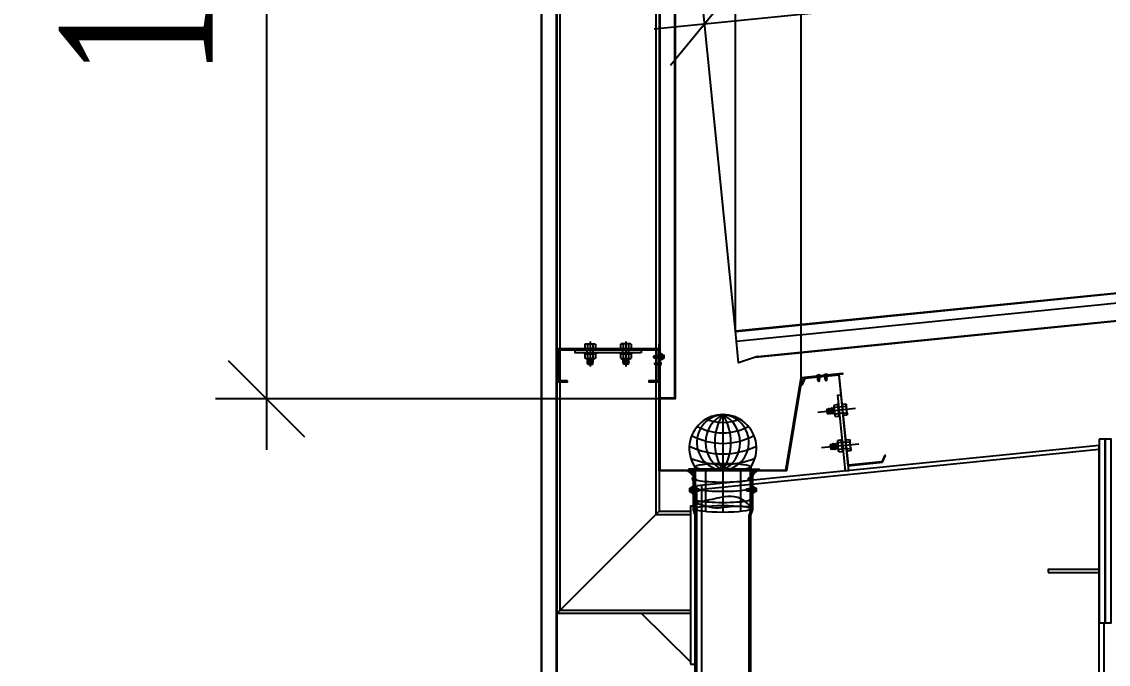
# Model space of a CAD drawing. Header units: inches. Extents: x 315041 to 662841, y -45540 to -35018.
# Drawn here: x 329958.72 to 329980.05, y -36210.3 to -36197.7 of the extents above; entities that cross this region are included whole.
import ezdxf

# ---------------------------------------------------------------- set-up
doc = ezdxf.new("R2010")
doc.units = ezdxf.units.IN
doc.header["$MEASUREMENT"] = 0
doc.linetypes.add('CENTER2', pattern=[28.575, 19.05, -3.175, 3.175, -3.175])
doc.linetypes.add('DASHED2', pattern=[9.525, 6.35, -3.175])
for name, color, linetype in [('2', 2, 'Continuous'), ('251', 251, 'Continuous'), ('2NET-VE', 8, 'Continuous'), ('3', 3, 'Continuous'), ('5', 5, 'Continuous'), ('7', 7, 'Continuous'), ('8', 8, 'Continuous'), ('DOWNPOUT', 52, 'Continuous'), ('flashing', 6, 'Continuous'), ('GIANG', 1, 'Continuous'), ('ROOFING', 4, 'Continuous'), ('STRUCTURE', 1, 'Continuous')]:
    doc.layers.add(name, color=color, linetype=linetype)
doc.styles.add('ST1', font='times.ttf', dxfattribs={"width": 0.7})
doc.dimstyles.new('100', dxfattribs={"dimtxt": 3, "dimasz": 1.5, "dimexe": 1, "dimexo": 0, "dimgap": 1, "dimtad": 1, "dimdec": 0, "dimlfac": 100, "dimzin": 0, "dimdsep": 46, "dimtxsty": 'ST1', "dimblk": 'OBLIQUE', "dimcen": 1, "dimdle": 1, "dimclrd": 8, "dimclre": 8, "dimclrt": 3, "dimadec": 0, "dimazin": 0, "dimtfac": 1, "dimtdec": 0, "dimtix": 1, "dimtmove": 1, "dimatfit": 3, "dimfxl": 0, "dimtfill": 1, "dimtolj": 1, "dimtzin": 0, "dimlwd": -1, "dimlwe": -1, "dimarcsym": 1})

# ---------------------------------------------------------------- blocks, each defined once
blk = doc.blocks.new('*U174')
at = {"layer": '251'}
h = blk.add_hatch(color=256, dxfattribs=at)
h.paths.add_polyline_path([(-0.053, -0.04), (-0.053, -0.043, -0.192582), (-0.048, -0.029, -0.192582), (-0.053, -0.014)])
h.paths.add_polyline_path([(-0.053, 0.014, -0.192582), (-0.048, 0.029, -0.192582), (-0.053, 0.043)])
h = blk.add_hatch(color=256, dxfattribs=at)
h.paths.add_polyline_path([(0.056, -0.04), (0.056, -0.043, -0.192582), (0.062, -0.029, -0.192582), (0.056, -0.014)])
h.paths.add_polyline_path([(0.056, 0.014, -0.192582), (0.062, 0.029, -0.192582), (0.056, 0.043)])
at = {"layer": '5', "linetype": 'CENTER2', "ltscale": 0.2}
blk.add_line((-0.077, 0), (0.194, 0), dxfattribs=at)
at = {"layer": '8'}
for p, q in [((-0.053, 0.04), (-0.053, -0.04)), ((-0.048, 0.058), (-0.006, 0.058)), ((-0.048, 0.029), (-0.006, 0.029)), ((0, 0.043), (0, -0.043)), ((0.044, 0.033), (0, 0.033)), ((0.044, -0.066), (0.044, 0.066)), ((0.044, 0.066), (0.056, 0.066)), ((0.056, -0.066), (0.056, 0.066)), ((0.056, 0.04), (0.056, -0.04)), ((0.062, 0.058), (0.103, 0.058)), ((0.062, 0.029), (0.103, 0.029)), ((0.109, 0.043), (0.109, -0.043)), ((0.117, 0.033), (0.109, 0.033)), ((0.121, 0.027), (0.117, 0.033)), ((0.117, 0.033), (0.117, -0.017)), ((0.117, -0.017), (0.121, 0.027)), ((0.127, 0.033), (0.121, 0.027)), ((0.131, 0.027), (0.127, 0.033)), ((0.164, 0.03), (0.161, 0.027)), ((0.169, 0.027), (0.164, 0.03)), ((0.166, -0.027), (0.167, 0)), ((0.169, 0), (0.167, 0)), ((0.167, 0), (0.169, 0)), ((0.169, 0.027), (0.169, -0.027)), ((-0.048, -0.029), (-0.006, -0.029)), ((-0.048, -0.029), (-0.006, -0.029)), ((-0.048, -0.058), (-0.006, -0.058)), ((0.044, -0.033), (0, -0.033)), ((0.044, -0.066), (0.056, -0.066)), ((0.062, -0.029), (0.103, -0.029)), ((0.062, -0.029), (0.103, -0.029)), ((0.062, -0.058), (0.103, -0.058)), ((0.12, -0.033), (0.109, -0.033)), ((0.126, -0.027), (0.12, -0.033)), ((0.16, -0.033), (0.156, -0.027)), ((0.166, -0.027), (0.16, -0.033)), ((0.166, -0.027), (0.169, -0.027))]:
    blk.add_line(p, q, dxfattribs=at)
for points in [[(0.136, -0.027), (0.13, -0.033), (0.126, -0.027), (0.131, 0.027), (0.137, 0.033), (0.141, 0.027)], [(0.146, -0.027), (0.14, -0.033), (0.136, -0.027), (0.141, 0.027), (0.147, 0.033), (0.151, 0.027)], [(0.156, -0.027), (0.15, -0.033), (0.146, -0.027), (0.151, 0.027), (0.157, 0.033), (0.161, 0.027)]]:
    blk.add_lwpolyline(points, close=True, dxfattribs=at)
for centre, start, end in [((-0.032, 0.043), 136.3972, 223.6028), ((-0.032, 0.014), 136.3972, 180), ((-0.021, 0.043), 316.3972, 43.6028), ((-0.021, 0.014), 0, 43.6028), ((0.077, 0.043), 136.3972, 223.6028), ((0.077, 0.014), 136.3972, 180), ((0.088, 0.043), 316.3972, 43.6028), ((0.088, 0.014), 0, 43.6028), ((-0.032, -0.014), 180, 223.6028), ((-0.032, -0.043), 136.3972, 223.6028), ((-0.021, -0.014), 316.3972, 0), ((-0.021, -0.043), 316.3972, 43.6028), ((0.077, -0.014), 180, 223.6028), ((0.077, -0.043), 136.3972, 223.6028), ((0.088, -0.014), 316.3972, 0), ((0.088, -0.043), 316.3972, 43.6028)]:
    blk.add_arc(centre, 0.0209, start, end, dxfattribs=at)
blk = doc.blocks.new('*U175')
at = {"layer": '251'}
h = blk.add_hatch(color=256, dxfattribs=at)
h.paths.add_polyline_path([(-0.053, -0.04), (-0.053, -0.043, -0.192582), (-0.048, -0.029, -0.192582), (-0.053, -0.014)])
h.paths.add_polyline_path([(-0.053, 0.014, -0.192582), (-0.048, 0.029, -0.192582), (-0.053, 0.043)])
h = blk.add_hatch(color=256, dxfattribs=at)
h.paths.add_polyline_path([(0.056, -0.04), (0.056, -0.043, -0.192582), (0.062, -0.029, -0.192582), (0.056, -0.014)])
h.paths.add_polyline_path([(0.056, 0.014, -0.192582), (0.062, 0.029, -0.192582), (0.056, 0.043)])
at = {"layer": '5', "linetype": 'CENTER2', "ltscale": 0.2}
blk.add_line((-0.077, 0), (0.194, 0), dxfattribs=at)
at = {"layer": '8'}
for p, q in [((-0.053, 0.04), (-0.053, -0.04)), ((-0.048, 0.058), (-0.006, 0.058)), ((-0.048, 0.029), (-0.006, 0.029)), ((0, 0.043), (0, -0.043)), ((0.044, 0.033), (0, 0.033)), ((0.044, -0.066), (0.044, 0.066)), ((0.044, 0.066), (0.056, 0.066)), ((0.056, -0.066), (0.056, 0.066)), ((0.056, 0.04), (0.056, -0.04)), ((0.062, 0.058), (0.103, 0.058)), ((0.062, 0.029), (0.103, 0.029)), ((0.109, 0.043), (0.109, -0.043)), ((0.117, 0.033), (0.109, 0.033)), ((0.121, 0.027), (0.117, 0.033)), ((0.117, 0.033), (0.117, -0.017)), ((0.117, -0.017), (0.121, 0.027)), ((0.127, 0.033), (0.121, 0.027)), ((0.131, 0.027), (0.127, 0.033)), ((0.164, 0.03), (0.161, 0.027)), ((0.169, 0.027), (0.164, 0.03)), ((0.166, -0.027), (0.167, 0)), ((0.169, 0), (0.167, 0)), ((0.167, 0), (0.169, 0)), ((0.169, 0.027), (0.169, -0.027)), ((-0.048, -0.029), (-0.006, -0.029)), ((-0.048, -0.029), (-0.006, -0.029)), ((-0.048, -0.058), (-0.006, -0.058)), ((0.044, -0.033), (0, -0.033)), ((0.044, -0.066), (0.056, -0.066)), ((0.062, -0.029), (0.103, -0.029)), ((0.062, -0.029), (0.103, -0.029)), ((0.062, -0.058), (0.103, -0.058)), ((0.12, -0.033), (0.109, -0.033)), ((0.126, -0.027), (0.12, -0.033)), ((0.16, -0.033), (0.156, -0.027)), ((0.166, -0.027), (0.16, -0.033)), ((0.166, -0.027), (0.169, -0.027))]:
    blk.add_line(p, q, dxfattribs=at)
for points in [[(0.136, -0.027), (0.13, -0.033), (0.126, -0.027), (0.131, 0.027), (0.137, 0.033), (0.141, 0.027)], [(0.146, -0.027), (0.14, -0.033), (0.136, -0.027), (0.141, 0.027), (0.147, 0.033), (0.151, 0.027)], [(0.156, -0.027), (0.15, -0.033), (0.146, -0.027), (0.151, 0.027), (0.157, 0.033), (0.161, 0.027)]]:
    blk.add_lwpolyline(points, close=True, dxfattribs=at)
for centre, start, end in [((-0.032, 0.043), 136.3972, 223.6028), ((-0.032, 0.014), 136.3972, 180), ((-0.021, 0.043), 316.3972, 43.6028), ((-0.021, 0.014), 0, 43.6028), ((0.077, 0.043), 136.3972, 223.6028), ((0.077, 0.014), 136.3972, 180), ((0.088, 0.043), 316.3972, 43.6028), ((0.088, 0.014), 0, 43.6028), ((-0.032, -0.014), 180, 223.6028), ((-0.032, -0.043), 136.3972, 223.6028), ((-0.021, -0.014), 316.3972, 0), ((-0.021, -0.043), 316.3972, 43.6028), ((0.077, -0.014), 180, 223.6028), ((0.077, -0.043), 136.3972, 223.6028), ((0.088, -0.014), 316.3972, 0), ((0.088, -0.043), 316.3972, 43.6028)]:
    blk.add_arc(centre, 0.0209, start, end, dxfattribs=at)
blk = doc.blocks.new('HFR-1')
at = {"layer": 'STRUCTURE', "color": 1, "linetype": 'Continuous'}
for p, q in [((-5.5, 0), (5.5, 0)), ((-5.2, 0.8), (-3.4, 1.5)), ((5.2, 0.8), (3.4, 1.5)), ((-2.4, -1.2), (-3, -1.6)), ((-3, -1.6), (-2.4, -1.9)), ((-2.4, -1.9), (-3, -2.3)), ((-3, -2.3), (-2.4, -2.6)), ((-2.4, -2.6), (-3, -3)), ((-3, -3), (-2.4, -3.3)), ((-2.4, -3.3), (-3, -3.7)), ((-3, -3.7), (-2.4, -4.1)), ((-2.4, -4.1), (-3, -4.4)), ((-3, -4.4), (-2.4, -4.8)), ((-2.4, -4.8), (-3, -5.1)), ((-3, -5.1), (-2.4, -5.5)), ((-2.4, -5.5), (-3, -5.8)), ((-3, -5.8), (-2.4, -6.2)), ((-2.4, -6.2), (-3, -6.6)), ((-3, -6.6), (-2.4, -6.9)), ((-2.4, -6.9), (-3, -7.3)), ((-3, -7.3), (-2.4, -7.6)), ((-2.4, -7.6), (-3, -8)), ((-3, -8), (-2.4, -8.3)), ((-2.4, -8.3), (-3, -8.7)), ((-3, -8.7), (-2.4, -9)), ((-2.4, -9), (-3, -9.4)), ((-3, -9.4), (-2.4, -9.7)), ((-2.4, -9.7), (-3, -10.1)), ((-3, -10.1), (-2.4, -10.5)), ((-2.4, -10.5), (-3, -10.8)), ((-3, -10.8), (-2.4, -11.2)), ((-2.4, -11.2), (-3, -11.5)), ((-3, -11.5), (-2.4, -11.9)), ((-2.9, -1.6), (2.9, -1.4)), ((-2.9, -2.3), (2.9, -2.1)), ((-2.9, -3), (2.9, -2.8)), ((-2.9, -3.7), (2.9, -3.6)), ((-2.9, -4.4), (2.9, -4.3)), ((-2.9, -5.1), (2.9, -5)), ((-2.9, -5.9), (2.9, -5.7)), ((-2.9, -6.6), (2.9, -6.4)), ((-2.9, -7.3), (2.9, -7.1)), ((-2.9, -8), (2.9, -7.8)), ((-2.9, -8.7), (2.9, -8.5)), ((-2.9, -9.4), (2.9, -9.2)), ((-2.9, -10.1), (1.5, -10)), ((-2.9, -10.8), (1.3, -10.7)), ((-2.9, -11.5), (0.9, -11.4)), ((-2.5, -17.4), (-2.5, -11.8)), ((-2.5, -17.4), (-2, -16.7)), ((-2.5, -17.4), (-0.2, -19.7)), ((2.4, -1.1), (-2.4, -1.2)), ((2.4, -1.8), (-2.4, -1.9)), ((-2.4, -1.9), (2.4, -1.8)), ((-2.4, -2.6), (2.4, -2.5)), ((2.4, -2.5), (-2.4, -2.6)), ((-2.4, -3.3), (2.4, -3.2)), ((2.4, -3.2), (-2.4, -3.3)), ((-2.4, -4.1), (2.4, -3.9)), ((2.4, -3.9), (-2.4, -4.1)), ((-2.4, -4.8), (2.4, -4.6)), ((2.4, -4.6), (-2.4, -4.8)), ((-2.4, -5.5), (2.4, -5.3)), ((2.4, -5.3), (-2.4, -5.5)), ((-2.4, -6.2), (2.4, -6)), ((2.4, -6), (-2.4, -6.2)), ((-2.4, -6.9), (2.4, -6.8)), ((2.4, -6.8), (-2.4, -6.9)), ((-2.4, -7.6), (2.4, -7.5)), ((2.4, -7.5), (-2.4, -7.6)), ((-2.4, -8.3), (2.4, -8.2)), ((2.4, -8.2), (-2.4, -8.3)), ((-2.4, -9), (2.4, -8.9)), ((2.4, -8.9), (-2.4, -9)), ((-2.4, -9.7), (2.4, -9.6)), ((2.4, -9.6), (-2.4, -9.7)), ((1.4, -10.3), (-2.4, -10.5)), ((-2.4, -10.5), (1.4, -10.3)), ((-2.4, -11.2), (1.1, -11.1)), ((1.1, -11.1), (-2.4, -11.2)), ((-2.4, -11.9), (0.4, -11.8)), ((-1, -16.7), (0.2, -19.7)), ((0.1, -19.4), (1.2, -17.3)), ((0.2, -19.7), (2.5, -17.4)), ((1.6, -16.1), (2.3, -10.2)), ((2.2, -10), (2.9, -10)), ((2.2, -11), (2.4, -11)), ((2.4, -11), (2.2, -11)), ((2.2, -11.4), (2.9, -11.4)), ((2.2, -11.7), (2.4, -11.7)), ((2.4, -10.3), (2.3, -10.3)), ((2.3, -10.3), (2.4, -10.3)), ((2.3, -10.7), (2.9, -10.7)), ((2.9, -1.4), (2.4, -1.1)), ((2.4, -1.8), (2.9, -1.4)), ((2.9, -2.1), (2.4, -1.8)), ((2.4, -2.5), (2.9, -2.1)), ((2.9, -2.8), (2.4, -2.5)), ((2.4, -3.2), (2.9, -2.8)), ((2.9, -3.6), (2.4, -3.2)), ((2.4, -3.9), (2.9, -3.6)), ((2.9, -4.3), (2.4, -3.9)), ((2.4, -4.6), (2.9, -4.3)), ((2.9, -5), (2.4, -4.6)), ((2.4, -5.3), (2.9, -5)), ((2.9, -5.7), (2.4, -5.3)), ((2.4, -6), (2.9, -5.7)), ((2.9, -6.4), (2.4, -6)), ((2.4, -6.8), (2.9, -6.4)), ((2.9, -7.1), (2.4, -6.8)), ((2.4, -7.5), (2.9, -7.1)), ((2.9, -7.8), (2.4, -7.5)), ((2.4, -8.2), (2.9, -7.8)), ((2.9, -8.5), (2.4, -8.2)), ((2.4, -8.9), (2.9, -8.5)), ((2.9, -9.2), (2.4, -8.9)), ((2.4, -9.6), (2.9, -9.2)), ((2.9, -10), (2.4, -9.6)), ((2.4, -10.3), (2.9, -10)), ((2.9, -10.7), (2.4, -10.3)), ((2.4, -11), (2.9, -10.7)), ((2.9, -11.4), (2.4, -11)), ((2.4, -11.7), (2.9, -11.4)), ((2.5, -17.4), (2.5, -11.7))]:
    blk.add_line(p, q, dxfattribs=at)
at = {"layer": 'STRUCTURE', "color": 1, "linetype": 'Continuous', "ltscale": 8}
for p in [(-3.4, 1.5), (3.4, 1.5)]:
    blk.add_line(p, (0, 1.5), dxfattribs=at)
at = {"layer": 'STRUCTURE', "color": 1, "linetype": 'DASHED2'}
for p in [(-1.9, 1.5), (1.9, 1.5)]:
    blk.add_line(p, (0, 0), dxfattribs=at)
at = {"layer": 'STRUCTURE', "color": 1, "linetype": 'Continuous', "ltscale": 8}
for centre, start, end in [((-4.7, 0.2), 130.41, 194.8062), ((4.7, 0.2), 345.1938, 49.59)]:
    blk.add_arc(centre, 0.801, start, end, dxfattribs=at)
at = {"layer": 'STRUCTURE', "color": 1, "linetype": 'Continuous'}
for centre, radius, start, end in [((-7.3, -9), 9.14, 58.065, 78.8402), ((5.1, -3.8), 3.83, 84.2039, 134.3621), ((-1.5, -17.1), 0.59, 34.2302, 144.5641), ((0, -19.4), 0.331, 231.6348, 305.4287), ((-0.5, -10.1), 1.93, 296.6041, 355.3922), ((-0.6, -16), 2.2, 324.0048, 357.8268), ((1.9, -10.3), 0.444, 15.9762, 172.6971)]:
    blk.add_arc(centre, radius, start, end, dxfattribs=at)
blk = doc.blocks.new('Short_Self_drilling')
at = {"layer": 'STRUCTURE', "color": 1, "linetype": 'Continuous'}
for p, q in [((6.4, 1.7), (-6.4, 1.7)), ((5.1, 3.8), (-5.1, 3.8)), ((-2.6, 2.9), (-5.1, 2.9)), ((-3.4, 3.8), (-3.4, 6.8)), ((3, 7.2), (-3, 7.2)), ((2.6, 2.9), (-2.6, 2.9)), ((-2.1, 2.8), (-2.1, 2.9)), ((6.3, 0), (0, 0)), ((2.2, 2.8), (2.2, 2.9)), ((2.2, -0.5), (2.2, 0)), ((5.1, 2.9), (2.6, 2.9)), ((3.4, 3.8), (3.4, 6.8)), ((3, -1.2), (-2.7, -0.2)), ((3, -2.7), (-2.7, -1.8)), ((3, -4.2), (-2.7, -3.3)), ((3, -5.8), (-2.7, -4.8)), ((3, -7.3), (-2.7, -6.3)), ((-1.9, -8), (-2.7, -7.9)), ((-2.1, -1.4), (-2.1, -0.9)), ((-2.1, -2.9), (-2.1, -2.4)), ((-2.1, -4.4), (-2.1, -3.9)), ((-2.1, -6), (-2.1, -5.4)), ((-2.1, -7.5), (-2.1, -7)), ((-2.1, -12.3), (-2.1, -8.5)), ((3, -8.8), (-1.1, -8.1)), ((2.1, -12.3), (2.1, -9.1)), ((2.2, -2), (2.2, -1.5)), ((2.2, -3.6), (2.2, -3)), ((2.2, -5.1), (2.2, -4.6)), ((2.2, -6.6), (2.2, -6.1)), ((2.2, -8.1), (2.2, -7.6))]:
    blk.add_line(p, q, dxfattribs=at)
blk.add_lwpolyline([(6.4, 1.3), (6.4, 1.7), (2.1, 2.8), (-2.1, 2.8), (-6.4, 1.7), (-6.4, 1.3)], close=True, dxfattribs=at)
for points in [[(-6.4, 1.3, -0.088869), (-6.3, 0), (0, 0)], [(-0.1, 3.8), (-0.3, 6.2, 0.338878), (-3.1, 6.2), (-3.3, 3.8)], [(3.3, 3.8), (3.1, 6.2, 0.338878), (0.3, 6.2), (0.1, 3.8)], [(2.1, -12.3), (0.2, -14.2, -0.333596), (-0.2, -14.2), (-2.1, -12.3)], [(-0.1, -14), (-1, -12.2, -0.148657), (-1.4, -11.2), (-2, -7.7, -0.815006), (-1.2, -7.8, 0.150833), (-0.8, -8.7)], [(2.1, -12.3), (1.7, -11.7, 0.52242), (0.9, -11.7), (-0.2, -14.2)]]:
    blk.add_lwpolyline(points, format="xyb", dxfattribs=at)
for points in [[(3, -1.2), (2.2, -1.5), (-2.1, -0.8), (-2.7, -0.2), (-2.4, 0)], [(3, -2.7), (2.2, -3), (-2.1, -2.4), (-2.7, -1.8), (-2.1, -1.4), (2.2, -2), (3, -2.7)], [(3, -4.2), (2.2, -4.6), (-2.1, -3.9), (-2.7, -3.3), (-2.1, -2.9), (2.2, -3.6), (3, -4.2)], [(3, -5.8), (2.2, -6.1), (-2.1, -5.4), (-2.7, -4.8), (-2.1, -4.4), (2.2, -5.1), (3, -5.8)], [(3, -7.3), (2.2, -7.6), (-2.1, -7), (-2.7, -6.3), (-2.1, -6), (2.2, -6.6), (3, -7.3)], [(-1.8, -8.5), (-2.1, -8.5), (-2.7, -7.9), (-2.1, -7.5), (-1.8, -7.5)], [(-1.3, -7.6), (2.2, -8.1), (3, -8.8)], [(-1.2, 0), (2.2, -0.5), (3, -1.2)], [(3, -8.8), (2.2, -9.1), (-0.8, -8.7)]]:
    blk.add_lwpolyline(points, dxfattribs=at)
for centre, radius, start, end in [((-5, 3.3), 0.455, 109.7949, 250.2674), ((-3, 6.8), 0.429, 90.0311, 180.0311), ((3, 6.8), 0.429, 0.0311, 90.0311), ((5.1, 3.3), 0.435, 279.7276, 80.3347), ((10, 0.2), 3.74, 162.2963, 182.6103)]:
    blk.add_arc(centre, radius, start, end, dxfattribs=at)
blk = doc.blocks.new('_Oblique')
at = {"color": 0, "linetype": 'ByBlock', "lineweight": -2}
blk.add_line((-0.5, -0.5), (0.5, 0.5), dxfattribs=at)
blk = doc.blocks.new('*D352')
at = {"color": 8, "linetype": 'Continuous', "transparency": 16777216}
for p, q in [((330004.773, -36200.56), (330004.071, -36193.538)), ((329971.135, -36197.839), (330005.165, -36194.434)), ((329972.733, -36203.765), (329972.031, -36196.744))]:
    blk.add_line(p, q, dxfattribs=at)
at = {"layer": 'Defpoints', "color": 0, "transparency": 16777216}
for p in [(330004.17, -36194.533), (330004.773, -36200.56), (329972.733, -36203.765)]:
    blk.add_point(p, dxfattribs=at)
at = {"color": 8, "transparency": 16777216, "xscale": 1.5, "yscale": 1.5, "zscale": 1.5}
for p, rotation in [((330004.17, -36194.533), 5.713737269101407), ((329972.13, -36197.739), 185.7137372691014)]:
    blk.add_blockref('_Oblique', p, dxfattribs=dict(at, rotation=rotation))
at = {"color": 3, "transparency": 16777216, "insert": (329987.899, -36193.623), "char_height": 3, "attachment_point": 5, "rotation": 5.7137, "style": 'ST1', "bg_fill": 3, "box_fill_scale": 1.25, "bg_fill_color": 256, "bg_fill_true_color": 13158600, "bg_fill_transparency": 1019152}
blk.add_mtext('\\A1;3220', dxfattribs=at)
blk = doc.blocks.new('*D359')
at = {"color": 8, "linetype": 'Continuous', "transparency": 16777216}
for p, q in [((329963.523, -36185.097), (329963.523, -36206.095)), ((329971.398, -36186.097), (329962.523, -36186.097)), ((329971.398, -36205.095), (329962.523, -36205.095))]:
    blk.add_line(p, q, dxfattribs=at)
at = {"layer": 'Defpoints', "color": 0, "transparency": 16777216}
for p in [(329971.398, -36186.097), (329963.523, -36205.095), (329971.398, -36205.095)]:
    blk.add_point(p, dxfattribs=at)
at = {"color": 8, "transparency": 16777216, "xscale": 1.5, "yscale": 1.5, "zscale": 1.5}
for p, rotation in [((329963.523, -36186.097), 90), ((329963.523, -36205.095), 270)]:
    blk.add_blockref('_Oblique', p, dxfattribs=dict(at, rotation=rotation))
at = {"color": 3, "transparency": 16777216, "insert": (329960.992, -36195.596), "char_height": 3, "attachment_point": 5, "rotation": 90, "style": 'ST1', "bg_fill": 3, "box_fill_scale": 1.25, "bg_fill_color": 256, "bg_fill_true_color": 13158600, "bg_fill_transparency": 16678564}
blk.add_mtext('\\A1;1900', dxfattribs=at)
blk = doc.blocks.new('*U235')
at = {"layer": '2NET-VE', "ltscale": 0.5}
for p, q in [((0, 8.3), (9.5, 8.3)), ((22.9, 7.4), (22.9, 7.4)), ((0, -8.3), (9.5, -8.3)), ((22.9, -7.4), (22.9, -7.4))]:
    blk.add_line(p, q, dxfattribs=at)
at = {"layer": '7', "linetype": 'Continuous'}
for p, q in [((21.9, 6.4), (23.1, 7.7)), ((22.3, -6.4), (23.8, 6.4)), ((23.1, 7.7), (23.8, 6.4)), ((23.8, 6.4), (25.1, 7.7)), ((24.3, -6.4), (25.8, 6.4)), ((25.1, 7.7), (25.8, 6.4)), ((25.8, 6.4), (27, 7.7)), ((26.2, -6.4), (27.7, 6.4)), ((27, 7.7), (27.7, 6.4)), ((27.7, 6.4), (28.9, 7.7)), ((28.1, -6.4), (29.6, 6.4)), ((28.9, 7.7), (29.6, 6.4)), ((29.6, 6.4), (30.9, 7.7)), ((30.1, -6.4), (31.6, 6.4)), ((30.1, -6.4), (31.6, 6.4)), ((30.9, 7.7), (31.6, 6.4)), ((31.6, 6.4), (32.8, 7.7)), ((32, -6.4), (33.5, 6.4)), ((32.8, 7.7), (33.5, 6.4)), ((33.5, 6.4), (34.7, 7.7)), ((33.9, -6.4), (35.4, 6.4)), ((33.9, -6.4), (35.4, 6.4)), ((33.9, -6.4), (35.4, 6.4)), ((34.7, 7.7), (35.4, 6.4)), ((35.4, 6.4), (36.7, 7.7)), ((35.9, -6.4), (37.4, 6.4)), ((36.7, 7.7), (37.4, 6.4)), ((41.9, 6.4), (37.4, 6.4)), ((41.9, 6.4), (41.9, -6.4)), ((22.1, -6.4), (21.7, -6.4)), ((22.3, -6.4), (21.9, -6.4)), ((22.3, -6.4), (23.1, -7.7)), ((23.1, -7.7), (24.3, -6.4)), ((24.3, -6.4), (25, -7.7)), ((25, -7.7), (26.2, -6.4)), ((26.2, -6.4), (26.9, -7.7)), ((26.9, -7.7), (28.1, -6.4)), ((28.1, -6.4), (28.9, -7.7)), ((28.9, -7.7), (30.1, -6.4)), ((30.1, -6.4), (30.8, -7.7)), ((30.8, -7.7), (32, -6.4)), ((32, -6.4), (32.7, -7.7)), ((32.7, -7.7), (33.9, -6.4)), ((33.9, -6.4), (34.7, -7.7)), ((34.7, -7.7), (35.9, -6.4)), ((35.9, -6.4), (41.9, -6.4))]:
    blk.add_line(p, q, dxfattribs=at)
at = {"layer": '8', "linetype": 'Continuous'}
for p, q in [((-10.2, 8.8), (-10.2, 11.9)), ((-10.2, -11.9), (-10.2, 11.9)), ((-0.9, 14.9), (-9.3, 14.9)), ((-1.4, 8.8), (-8.9, 8.8)), ((0, 8.8), (0, 11.9)), ((0, -11.9), (0, 11.9)), ((9.5, -17.6), (9.5, 17.6)), ((9.5, 17.6), (11.4, 17.6)), ((11.4, -17.6), (11.4, 17.6)), ((11.4, 8.8), (11.4, 11.9)), ((11.4, -11.9), (11.4, 11.9)), ((12.3, 14.9), (20.7, 14.9)), ((12.8, 8.8), (20.3, 8.8)), ((21.7, 8.8), (21.7, 11.9)), ((21.7, -11.9), (21.7, 11.9)), ((-10.2, -8.8), (-10.2, -11.9)), ((-9.3, -14.9), (-0.9, -14.9)), ((-1.4, -8.8), (-8.9, -8.8)), ((0, -8.8), (0, -11.9)), ((9.5, -17.6), (11.4, -17.6)), ((11.4, -8.8), (11.4, -11.9)), ((20.7, -14.9), (12.3, -14.9)), ((12.8, -8.8), (20.3, -8.8)), ((21.7, -8.8), (21.7, -11.9))]:
    blk.add_line(p, q, dxfattribs=at)
at = {"layer": '8', "ltscale": 10}
blk.add_line((-32.8, 0), (65.5, 0), dxfattribs=at)
at = {"layer": '8', "linetype": 'Continuous'}
for centre, radius, start, end in [((-4.7, 11.9), 5.58, 146.602, 180), ((-6.1, 11.9), 4.1, 180, 228.5476), ((-6.1, 5.7), 4.1, 131.4524, 180), ((-4.1, 11.9), 4.1, 311.4524, 0), ((-4.1, 5.7), 4.1, 0, 48.5476), ((-5.6, 11.9), 5.58, 0, 33.398), ((17, 11.9), 5.58, 146.602, 180), ((15.5, 11.9), 4.1, 180, 228.5476), ((15.5, 5.7), 4.1, 131.4524, 180), ((17.6, 11.9), 4.1, 311.4524, 0), ((17.6, 5.7), 4.1, 0, 48.5476), ((16.1, 11.9), 5.58, 0, 33.398), ((-6.1, -5.7), 4.1, 180, 228.5476), ((-6.1, -11.9), 4.1, 131.4524, 180), ((-4.7, -11.9), 5.58, 180, 213.398), ((-4.1, -5.7), 4.1, 311.4524, 0), ((-4.1, -11.9), 4.1, 0, 48.5476), ((-5.6, -11.9), 5.58, 326.602, 0), ((15.5, -5.7), 4.1, 180, 228.5476), ((15.5, -11.9), 4.1, 131.4524, 180), ((17, -11.9), 5.58, 180, 213.398), ((17.6, -5.7), 4.1, 311.4524, 0), ((17.6, -11.9), 4.1, 0, 48.5476), ((16.1, -11.9), 5.58, 326.602, 0)]:
    blk.add_arc(centre, radius, start, end, dxfattribs=at)
blk = doc.blocks.new('*U234')
at = {"layer": '2NET-VE', "ltscale": 0.5}
for p, q in [((0, 8.3), (9.5, 8.3)), ((22.9, 7.4), (22.9, 7.4)), ((0, -8.3), (9.5, -8.3)), ((22.9, -7.4), (22.9, -7.4))]:
    blk.add_line(p, q, dxfattribs=at)
at = {"layer": '7', "linetype": 'Continuous'}
for p, q in [((21.9, 6.4), (23.1, 7.7)), ((22.3, -6.4), (23.8, 6.4)), ((23.1, 7.7), (23.8, 6.4)), ((23.8, 6.4), (25.1, 7.7)), ((24.3, -6.4), (25.8, 6.4)), ((25.1, 7.7), (25.8, 6.4)), ((25.8, 6.4), (27, 7.7)), ((26.2, -6.4), (27.7, 6.4)), ((27, 7.7), (27.7, 6.4)), ((27.7, 6.4), (28.9, 7.7)), ((28.1, -6.4), (29.6, 6.4)), ((28.9, 7.7), (29.6, 6.4)), ((29.6, 6.4), (30.9, 7.7)), ((30.1, -6.4), (31.6, 6.4)), ((30.1, -6.4), (31.6, 6.4)), ((30.9, 7.7), (31.6, 6.4)), ((31.6, 6.4), (32.8, 7.7)), ((32, -6.4), (33.5, 6.4)), ((32.8, 7.7), (33.5, 6.4)), ((33.5, 6.4), (34.7, 7.7)), ((33.9, -6.4), (35.4, 6.4)), ((33.9, -6.4), (35.4, 6.4)), ((33.9, -6.4), (35.4, 6.4)), ((34.7, 7.7), (35.4, 6.4)), ((35.4, 6.4), (36.7, 7.7)), ((35.9, -6.4), (37.4, 6.4)), ((36.7, 7.7), (37.4, 6.4)), ((41.9, 6.4), (37.4, 6.4)), ((41.9, 6.4), (41.9, -6.4)), ((22.1, -6.4), (21.7, -6.4)), ((22.3, -6.4), (21.9, -6.4)), ((22.3, -6.4), (23.1, -7.7)), ((23.1, -7.7), (24.3, -6.4)), ((24.3, -6.4), (25, -7.7)), ((25, -7.7), (26.2, -6.4)), ((26.2, -6.4), (26.9, -7.7)), ((26.9, -7.7), (28.1, -6.4)), ((28.1, -6.4), (28.9, -7.7)), ((28.9, -7.7), (30.1, -6.4)), ((30.1, -6.4), (30.8, -7.7)), ((30.8, -7.7), (32, -6.4)), ((32, -6.4), (32.7, -7.7)), ((32.7, -7.7), (33.9, -6.4)), ((33.9, -6.4), (34.7, -7.7)), ((34.7, -7.7), (35.9, -6.4)), ((35.9, -6.4), (41.9, -6.4))]:
    blk.add_line(p, q, dxfattribs=at)
at = {"layer": '8', "linetype": 'Continuous'}
for p, q in [((-10.2, 8.8), (-10.2, 11.9)), ((-10.2, -11.9), (-10.2, 11.9)), ((-0.9, 14.9), (-9.3, 14.9)), ((-1.4, 8.8), (-8.9, 8.8)), ((0, 8.8), (0, 11.9)), ((0, -11.9), (0, 11.9)), ((9.5, -17.6), (9.5, 17.6)), ((9.5, 17.6), (11.4, 17.6)), ((11.4, -17.6), (11.4, 17.6)), ((11.4, 8.8), (11.4, 11.9)), ((11.4, -11.9), (11.4, 11.9)), ((12.3, 14.9), (20.7, 14.9)), ((12.8, 8.8), (20.3, 8.8)), ((21.7, 8.8), (21.7, 11.9)), ((21.7, -11.9), (21.7, 11.9)), ((-10.2, -8.8), (-10.2, -11.9)), ((-9.3, -14.9), (-0.9, -14.9)), ((-1.4, -8.8), (-8.9, -8.8)), ((0, -8.8), (0, -11.9)), ((9.5, -17.6), (11.4, -17.6)), ((11.4, -8.8), (11.4, -11.9)), ((20.7, -14.9), (12.3, -14.9)), ((12.8, -8.8), (20.3, -8.8)), ((21.7, -8.8), (21.7, -11.9))]:
    blk.add_line(p, q, dxfattribs=at)
at = {"layer": '8', "ltscale": 10}
blk.add_line((-32.8, 0), (65.5, 0), dxfattribs=at)
at = {"layer": '8', "linetype": 'Continuous'}
for centre, radius, start, end in [((-4.7, 11.9), 5.58, 146.602, 180), ((-6.1, 11.9), 4.1, 180, 228.5476), ((-6.1, 5.7), 4.1, 131.4524, 180), ((-4.1, 11.9), 4.1, 311.4524, 0), ((-4.1, 5.7), 4.1, 0, 48.5476), ((-5.6, 11.9), 5.58, 0, 33.398), ((17, 11.9), 5.58, 146.602, 180), ((15.5, 11.9), 4.1, 180, 228.5476), ((15.5, 5.7), 4.1, 131.4524, 180), ((17.6, 11.9), 4.1, 311.4524, 0), ((17.6, 5.7), 4.1, 0, 48.5476), ((16.1, 11.9), 5.58, 0, 33.398), ((-6.1, -5.7), 4.1, 180, 228.5476), ((-6.1, -11.9), 4.1, 131.4524, 180), ((-4.7, -11.9), 5.58, 180, 213.398), ((-4.1, -5.7), 4.1, 311.4524, 0), ((-4.1, -11.9), 4.1, 0, 48.5476), ((-5.6, -11.9), 5.58, 326.602, 0), ((15.5, -5.7), 4.1, 180, 228.5476), ((15.5, -11.9), 4.1, 131.4524, 180), ((17, -11.9), 5.58, 180, 213.398), ((17.6, -5.7), 4.1, 311.4524, 0), ((17.6, -11.9), 4.1, 0, 48.5476), ((16.1, -11.9), 5.58, 326.602, 0)]:
    blk.add_arc(centre, radius, start, end, dxfattribs=at)
blk = doc.blocks.new('XM150')
at = {"layer": '2', "ltscale": 0.015}
for p, q in [((68.9, 180), (0.9, 180)), ((0.9, 1.1), (0.9, 180)), ((2, 178.9), (2, 0)), ((2, 178.9), (68.3, 178.9)), ((75.4, 166.5), (68.3, 178.9)), ((68.9, 180), (76.4, 167)), ((76.4, 167), (75.4, 166.5)), ((-73.5, 13), (-72.5, 13.5)), ((-66, 0), (-73.5, 13)), ((-72.5, 13.5), (-65.4, 1.1)), ((2, 0), (-66, 0)), ((-65.4, 1.1), (0.9, 1.1))]:
    blk.add_line(p, q, dxfattribs=at)
at = {"layer": '5'}
blk.add_lwpolyline([(8, -10), (8, 140), (2, 140), (2, -10), (8, -10)], close=True, dxfattribs=at)
at = {"layer": 'GIANG', "xscale": 0.7499999999999999, "yscale": 0.7499999999999999, "zscale": 0.7499999999999999}
for name, p in [('*U235', (0.9, 110)), ('*U234', (0.9, 40))]:
    blk.add_blockref(name, p, dxfattribs=at)
blk = doc.blocks.new('*U240')
at = {"layer": '2', "xscale": 0.008333333333333337, "yscale": 0.008333333333333337, "zscale": 0.008333333333333337, "rotation": 8.530765610063296}
blk.add_blockref('XM150', (0.118, -0.699), dxfattribs=at)
blk = doc.blocks.new('*U241')
at = {"layer": '2', "color": 0, "linetype": 'ByBlock', "lineweight": -2, "transparency": 16777216}
blk.add_blockref('*U240', (0, 0), dxfattribs=at)
blk = doc.blocks.new('RIVET')
at = {"color": 8}
for p, q in [((-3.9, 1.1), (-4.2, 0)), ((-4.2, 0), (-3.9, -1.1)), ((-3.9, -1.1), (-3.9, 1.1)), ((-3.5, -1.3), (-3.5, 1.3)), ((-1, -1.2), (-1, 1.3)), ((-1, 1.3), (-0.1, 1.3)), ((0, 1.3), (0, 2.4)), ((0, -1.3), (0, 1.3)), ((0.1, 2.5), (0.1, 2.5)), ((0.1, 2.5), (0.7, 1.4)), ((0.1, -2.5), (0.1, 2.5)), ((0.7, 1.1), (0.7, -1.1)), ((0.9, 0.7), (0.7, 0.7)), ((0.9, -0.7), (0.9, 0.7)), ((-0.1, -1.2), (-1, -1.2)), ((0, -2.4), (0, -1.3)), ((0.7, -1.4), (0.1, -2.5)), ((0.1, -2.5), (0.1, -2.5)), ((0.9, -0.7), (0.7, -0.7))]:
    blk.add_line(p, q, dxfattribs=at)
for centre, radius, start, end in [((-3.4, 0.7), 0.634, 101.5667, 142.2309), ((-2.5, -0.1), 1.78, 64.6352, 125.2369), ((-0.9, 3), 1.71, 240.4783, 268.3625), ((-0.1, 1.3), 0.0625, 270, 0), ((0.1, 2.4), 0.0625, 90, 180), ((0.1, 2.4), 0.0625, 26.5651, 90), ((0.1, 1.1), 0.625, 0, 26.5651), ((5.4, 0.6), 4.45, 179.0778, 187.9518), ((5.8, -0.6), 4.85, 172.415, 180.5555), ((-3.4, -0.7), 0.634, 217.7691, 258.4333), ((-2.5, 0.1), 1.78, 234.7631, 295.3648), ((-0.9, -3), 1.71, 91.6375, 119.5217), ((-0.1, -1.3), 0.0625, 0, 90), ((0.1, -2.4), 0.0625, 180, 270), ((0.1, -2.4), 0.0625, 270, 333.4349), ((0.1, -1.1), 0.625, 333.4349, 0)]:
    blk.add_arc(centre, radius, start, end, dxfattribs=at)
blk = doc.blocks.new('A$C074D4DC8')
at = {"color": 9}
for p, q in [((80, 232.2), (80, 100)), ((13.2, 108.1), (13.2, 8.1)), ((146.8, 108.1), (146.8, 8.1)), ((38.4, 101.8), (38.4, 1.8)), ((80, 100), (80, 0)), ((121.6, 101.8), (121.6, 1.8))]:
    blk.add_line(p, q, dxfattribs=at)
for centre, radius, start, end in [((80, 152.2), 80, 326.5995, 213.4005), ((84.2, 166.1), 66.2, 93.6886, 266.3114), ((112.4, 166.1), 73.6, 116.1115, 243.8885), ((80, 318.7), 105, 247.6912, 292.3088), ((183.7, 166.1), 123, 147.491, 212.509), ((-23.7, 166.1), 123, 327.491, 32.509), ((47.6, 166.1), 73.6, 296.1115, 63.8885), ((75.7, 166.1), 66.2, 273.6886, 86.3114), ((80, 318.7), 155, 241.4707, 298.5293), ((80, 318.7), 130, 241.9999, 298.0001), ((80, 318.7), 180, 243.6718, 296.3282), ((80, 318.7), 205, 248.1186, 291.8814)]:
    blk.add_arc(centre, radius, start, end, dxfattribs=at)
for centre in [(80, 108.1), (80, 8.1)]:
    blk.add_ellipse(centre, major_axis=(-66.8, 0), ratio=0.12167, dxfattribs=at)
for centre in [(80, 79.9), (80, 58.1), (80, 31.6)]:
    blk.add_ellipse(centre, major_axis=(-66.8, 0), ratio=0.12167, start_param=0, end_param=3.141593, dxfattribs=at)
blk = doc.blocks.new('PHEU THU NUOC')
at = {"color": 8}
blk.add_line((312268.65, -34593.71), (312298.08, -34593.71), dxfattribs=at)
for points in [[(312268.65, -34613.62), (312268.65, -34593.71), (312264, -34593.71), (312264, -34593.95), (312268.41, -34593.95), (312268.41, -34613.9)], [(312298.08, -34611.73), (312298.08, -34593.71), (312301.66, -34593.71), (312301.66, -34593.95), (312298.32, -34593.95), (312298.32, -34611.77)]]:
    blk.add_lwpolyline(points, dxfattribs=at)
blk.add_open_spline([(312268.41, -34613.9), (312273.09, -34608.52), (312281.23, -34607.66), (312290.79, -34610.54), (312296.65, -34611.33), (312298.32, -34611.55)], degree=3, knots=[0, 0, 0, 0, 20.015853, 34.788778, 40.675458, 40.675458, 40.675458, 40.675458], dxfattribs=at)
blk.add_spline([(312298.32, -34611.55), (312285.73, -34614.49), (312279.24, -34613.76), (312268.41, -34613.9)], degree=3, dxfattribs=at)
blk = doc.blocks.new('*D825')
at = {"color": 8, "linetype": 'Continuous', "transparency": 16777216}
for p, q in [((329972.733, -36203.765), (329972.733, -36192.202)), ((329974.023, -36204.677), (329974.023, -36192.202)), ((329972.733, -36193.202), (329971.233, -36193.202)), ((329972.733, -36193.202), (329974.023, -36193.202)), ((329974.023, -36193.202), (329975.523, -36193.202))]:
    blk.add_line(p, q, dxfattribs=at)
at = {"layer": 'Defpoints', "color": 0, "transparency": 16777216}
for p in [(329974.023, -36193.202), (329972.733, -36203.765), (329974.023, -36204.677)]:
    blk.add_point(p, dxfattribs=at)
at = {"color": 8, "transparency": 16777216, "xscale": 1.5, "yscale": 1.5, "zscale": 1.5}
blk.add_blockref('_Oblique', (329972.733, -36193.202), dxfattribs=at)
at = {"color": 8, "transparency": 16777216, "xscale": 1.5, "yscale": 1.5, "zscale": 1.5, "rotation": 180}
blk.add_blockref('_Oblique', (329974.023, -36193.202), dxfattribs=at)
at = {"color": 3, "transparency": 16777216, "insert": (329973.378, -36190.671), "char_height": 3, "attachment_point": 5, "style": 'ST1', "bg_fill": 3, "box_fill_scale": 1.25, "bg_fill_color": 256, "bg_fill_true_color": 13158600, "bg_fill_transparency": 0}
blk.add_mtext('\\A1;129', dxfattribs=at)

msp = doc.modelspace()

# ---------------------------------------------------------------- hatches: boundary and pattern name
at = {"layer": '2'}
h = msp.add_hatch(color=142, dxfattribs=at)
edge = h.paths.add_edge_path()
edge.add_arc((329971.5648, -36206.8393), 0.412, 35.51709, 56.04186)
edge.add_line((329971.7949, -36206.4975), (329971.9001, -36206.4975))
edge.add_line((329971.9001, -36206.4975), (329971.9001, -36206.5999))
h = msp.add_hatch(color=142, dxfattribs=at)
edge = h.paths.add_edge_path()
edge.add_arc((329971.5648, -36206.8481), 0.412, 35.51709, 56.04186)
edge.add_line((329971.7949, -36206.5064), (329971.9001, -36206.5064))
edge.add_line((329971.9001, -36206.5064), (329971.9001, -36206.6088))
h = msp.add_hatch(color=142, dxfattribs=at)
edge = h.paths.add_edge_path()
edge.add_arc((329973.4068, -36206.8393), 0.412, 483.95814, 504.48291, ccw=False)
edge.add_line((329973.1767, -36206.4975), (329973.0714, -36206.4975))
edge.add_line((329973.0714, -36206.4975), (329973.0714, -36206.5999))

# ---------------------------------------------------------------- linework, layer by layer
at = {"color": 1}
msp.add_lwpolyline([(329971.2479, -36204.0162), (329971.2479, -36206.4975), (329973.7235, -36206.4975), (329974.0233, -36204.6773), (329974.8343, -36204.5962), (329974.8358, -36204.6111), (329974.0363, -36204.691), (329973.7363, -36206.5125), (329971.2329, -36206.5125), (329971.2329, -36204.0162)], close=True, dxfattribs=at)
at = {"layer": '2', "color": 9}
for p, q in [((329969.2929, -36209.2435), (329969.2929, -36186.1569)), ((329971.1729, -36186.1569), (329971.1729, -36207.3635)), ((329979.8731, -36206.0135), (329971.9731, -36206.8035)), ((329979.8731, -36298.1769), (329979.8731, -36206.0135)), ((329979.8731, -36206.0939), (329972.0731, -36206.8739)), ((329971.9731, -36388.6769), (329971.9731, -36206.8035)), ((329971.9731, -36207.2035), (329971.9731, -36206.8035)), ((329972.0731, -36298.1769), (329972.0731, -36206.7935)), ((329969.2329, -36209.3035), (329971.2329, -36207.3035)), ((329971.1729, -36207.3635), (329971.8531, -36207.3635)), ((329971.2329, -36207.3035), (329971.8531, -36207.3035)), ((329969.2929, -36209.2435), (329971.8531, -36209.2435)), ((329969.2329, -36209.3035), (329971.8531, -36209.3035)), ((329971.8531, -36210.2535), (329970.8831, -36209.3035)), ((329979.9731, -36298.1769), (329979.9731, -36209.4895))]:
    msp.add_line(p, q, dxfattribs=at)
msp.add_lwpolyline([(329969.2329, -36209.3035), (329969.2329, -36186.0969), (329971.2329, -36186.0969), (329971.2329, -36207.3035)], dxfattribs=at)
at = {"layer": '2', "ltscale": 50}
msp.add_lwpolyline([(329969.4329, -36204.7435), (329969.2529, -36204.7435), (329969.2529, -36204.1335), (329971.2129, -36204.1335), (329971.2129, -36204.7435), (329971.0329, -36204.7435), (329971.0329, -36204.7635), (329971.2129, -36204.7635, 0.4142136), (329971.2329, -36204.7435), (329971.2329, -36204.1335, 0.4142136), (329971.2129, -36204.1135), (329969.2529, -36204.1135, 0.4142136), (329969.2329, -36204.1335), (329969.2329, -36204.7435, 0.4142136), (329969.2529, -36204.7635), (329969.4329, -36204.7635), (329969.4329, -36204.7435)], format="xyb", dxfattribs=at)
at = {"layer": '2', "color": 9}
for points in [[(329979.8731, -36205.8895), (329979.8731, -36209.4895), (329979.9931, -36209.4895), (329979.9931, -36205.8895)], [(329979.9931, -36205.8895), (329979.9931, -36209.4895), (329980.1131, -36209.4895), (329980.1131, -36205.8895)], [(329971.8531, -36210.3035), (329971.9731, -36210.3035), (329971.9731, -36207.2035), (329971.8531, -36207.2035)], [(329978.8731, -36208.502), (329979.8731, -36208.502), (329979.8731, -36208.442), (329978.8731, -36208.442)]]:
    msp.add_lwpolyline(points, close=True, dxfattribs=at)
at = {"layer": '2', "color": 142}
for points in [[(329971.7949, -36206.4975), (329971.9001, -36206.4975), (329971.9001, -36206.5999, 0.0897964)], [(329971.7949, -36206.5064), (329971.9001, -36206.5064), (329971.9001, -36206.6088, 0.0897964)], [(329973.1767, -36206.4975), (329973.0714, -36206.4975), (329973.0714, -36206.5999, -0.0897964)]]:
    msp.add_lwpolyline(points, format="xyb", close=True, dxfattribs=at)
at = {"layer": '3'}
for points in [[(329968.9231, -36447.0041), (329968.9231, -36186.0769), (329969.2231, -36186.0769), (329969.2231, -36447.0041)], [(329971.2479, -36186.0969), (329971.5478, -36186.0969), (329971.5478, -36205.0952), (329971.2479, -36205.0952)], [(329971.2579, -36186.1069), (329971.5378, -36186.1069), (329971.5378, -36205.0852), (329971.2579, -36205.0852)]]:
    msp.add_lwpolyline(points, close=True, dxfattribs=at)
msp.add_lwpolyline([(329968.9331, -36447.0041), (329968.9331, -36186.0869), (329969.2131, -36186.0869), (329969.2131, -36447.0041)], dxfattribs=at)
at = {"layer": '5'}
msp.add_lwpolyline([(329970.8829, -36204.1935), (329969.5829, -36204.1935), (329969.5829, -36204.1335), (329970.8829, -36204.1335)], close=True, dxfattribs=at)
at = {"layer": 'DOWNPOUT', "color": 222}
msp.add_lwpolyline([(329973.0371, -36246.4993), (329973.0371, -36207.3783), (329973.0714, -36207.2763), (329973.0714, -36206.4975), (329971.9001, -36206.4975), (329971.9001, -36207.2763), (329971.9344, -36207.3783), (329971.9344, -36246.4993)], close=True, dxfattribs=at)
for points in [[(329971.971, -36246.4993), (329971.971, -36207.3723), (329971.9367, -36207.2703), (329971.9367, -36206.4975)], [(329973.0005, -36246.4993), (329973.0005, -36207.39), (329973.0348, -36207.288), (329973.0348, -36206.5152)]]:
    msp.add_lwpolyline(points, dxfattribs=at)
at = {"layer": 'ROOFING'}
for p, q in [((329972.7334, -36203.7653), (330004.7731, -36200.5613)), ((329972.7343, -36203.7752), (330004.7731, -36200.5713)), ((329972.7519, -36203.9644), (330004.7731, -36200.7623)), ((329973.1246, -36204.2789), (330004.5292, -36201.1384)), ((329973.1685, -36204.2644), (330004.5369, -36201.1276))]:
    msp.add_line(p, q, dxfattribs=at)
msp.add_lwpolyline([(329973.1685, -36204.2644), (329972.7914, -36204.3884), (329972.7334, -36203.7653)], dxfattribs=at)

# ---------------------------------------------------------------- block references
at = {"color": 1}
for p, xscale, yscale, zscale, rotation in [((329971.2579, -36204.2708), -0.009599999980949122, 0.009599999990314245, 0.00960000000074352, 270.0311275131807), ((329971.9001, -36206.8868), 0.00945145031214113, 0.009451450314372778, 0.009451450315065427, 89.96887302350342), ((329973.0714, -36206.8821), -0.00945145031214113, 0.009451450365304481, 0.009451450340136055, 270.0311269764966)]:
    msp.add_blockref('Short_Self_drilling', p, dxfattribs=dict(at, xscale=xscale, yscale=yscale, zscale=zscale, rotation=rotation))
at = {"color": 8, "extrusion": (0, 0, -1), "yscale": 0.005968394892988726, "zscale": -0.005968394893184208}
for p, xscale, rotation in [((-329971.2579, -36204.4097), -0.005968394878019792, 90.14618574422585), ((-329974.3605, -36204.6402), 0.005968394856314751, 354.2894068625004), ((-329974.504, -36204.6259), 0.005968394856314751, 354.2894068625004)]:
    msp.add_blockref('HFR-1', p, dxfattribs=dict(at, xscale=xscale, rotation=rotation))
at = {"color": 9, "xscale": 0.0082580074085854, "yscale": 0.008258007379481569, "zscale": 0.008258007381315111}
msp.add_blockref('A$C074D4DC8', (329971.8253, -36207.3233), dxfattribs=at)
at = {"color": 9, "linetype": 'Continuous', "xscale": -0.03666666668141261, "yscale": 0.03666666666686069, "zscale": 0.03666666666666667}
msp.add_blockref('PHEU THU NUOC', (341422.8759, -34938.0377), dxfattribs=at)
at = {"layer": '2', "xscale": -1.200000000030289, "yscale": 1.200000000011642, "zscale": 1.2, "rotation": 14.24135874693497}
msp.add_blockref('*U241', (329974.8917, -36205.5602), dxfattribs=at)
at = {"layer": '251', "color": 147, "yscale": 1.799999999988358, "zscale": 1.8}
for name, p, xscale, rotation in [('*U175', (329969.8829, -36204.1135), -1.799999999988358, 90.00000005373141), ('*U174', (329970.5829, -36204.1135), 1.799999999988358, 269.9999999462686)]:
    msp.add_blockref(name, p, dxfattribs=dict(at, xscale=xscale, rotation=rotation))
at = {"layer": 'flashing', "color": 0, "ltscale": 500}
for p, xscale, yscale, zscale in [((329971.9001, -36206.6657), -0.01148613751865923, 0.01148613760597073, 0.01148613756613756), ((329973.0348, -36206.6657), 0.01148613751865923, 0.01148613751138328, 0.01148613751167431)]:
    msp.add_blockref('RIVET', p, dxfattribs=dict(at, xscale=xscale, yscale=yscale, zscale=zscale))

# ---------------------------------------------------------------- next in the draw order: dimensions: what is measured, and where the dimension line sits
dim = msp.add_aligned_dim(p1=(329972.7334, -36203.7653), p2=(330004.7731, -36200.5595), distance=6.0564, dimstyle='100')
dim.commit()
dim.dimension.update_dxf_attribs({"geometry": '*D352', "text_midpoint": (329987.8988, -36193.6227)})

# ---------------------------------------------------------------- next in the draw order: dimensions: what is measured, and where the dimension line sits
dim = msp.add_linear_dim(base=(329963.5225, -36205.0952), p1=(329971.3978, -36186.0969), p2=(329971.3978, -36205.0952), angle=90, dimstyle='100')
dim.commit()
dim.dimension.update_dxf_attribs({"geometry": '*D359', "text_midpoint": (329960.9923, -36195.596)})

# ---------------------------------------------------------------- next in the draw order: dimensions: what is measured, and where the dimension line sits
at = {"color": 9}
dim = msp.add_linear_dim(base=(329974.0233, -36193.2017), p1=(329972.7334, -36203.7653), p2=(329974.0233, -36204.6773), dimstyle='100', dxfattribs=at)
dim.commit()
dim.dimension.update_dxf_attribs({"geometry": '*D825', "text_midpoint": (329973.3783, -36190.6714)})

doc.saveas('drawing.dxf')
